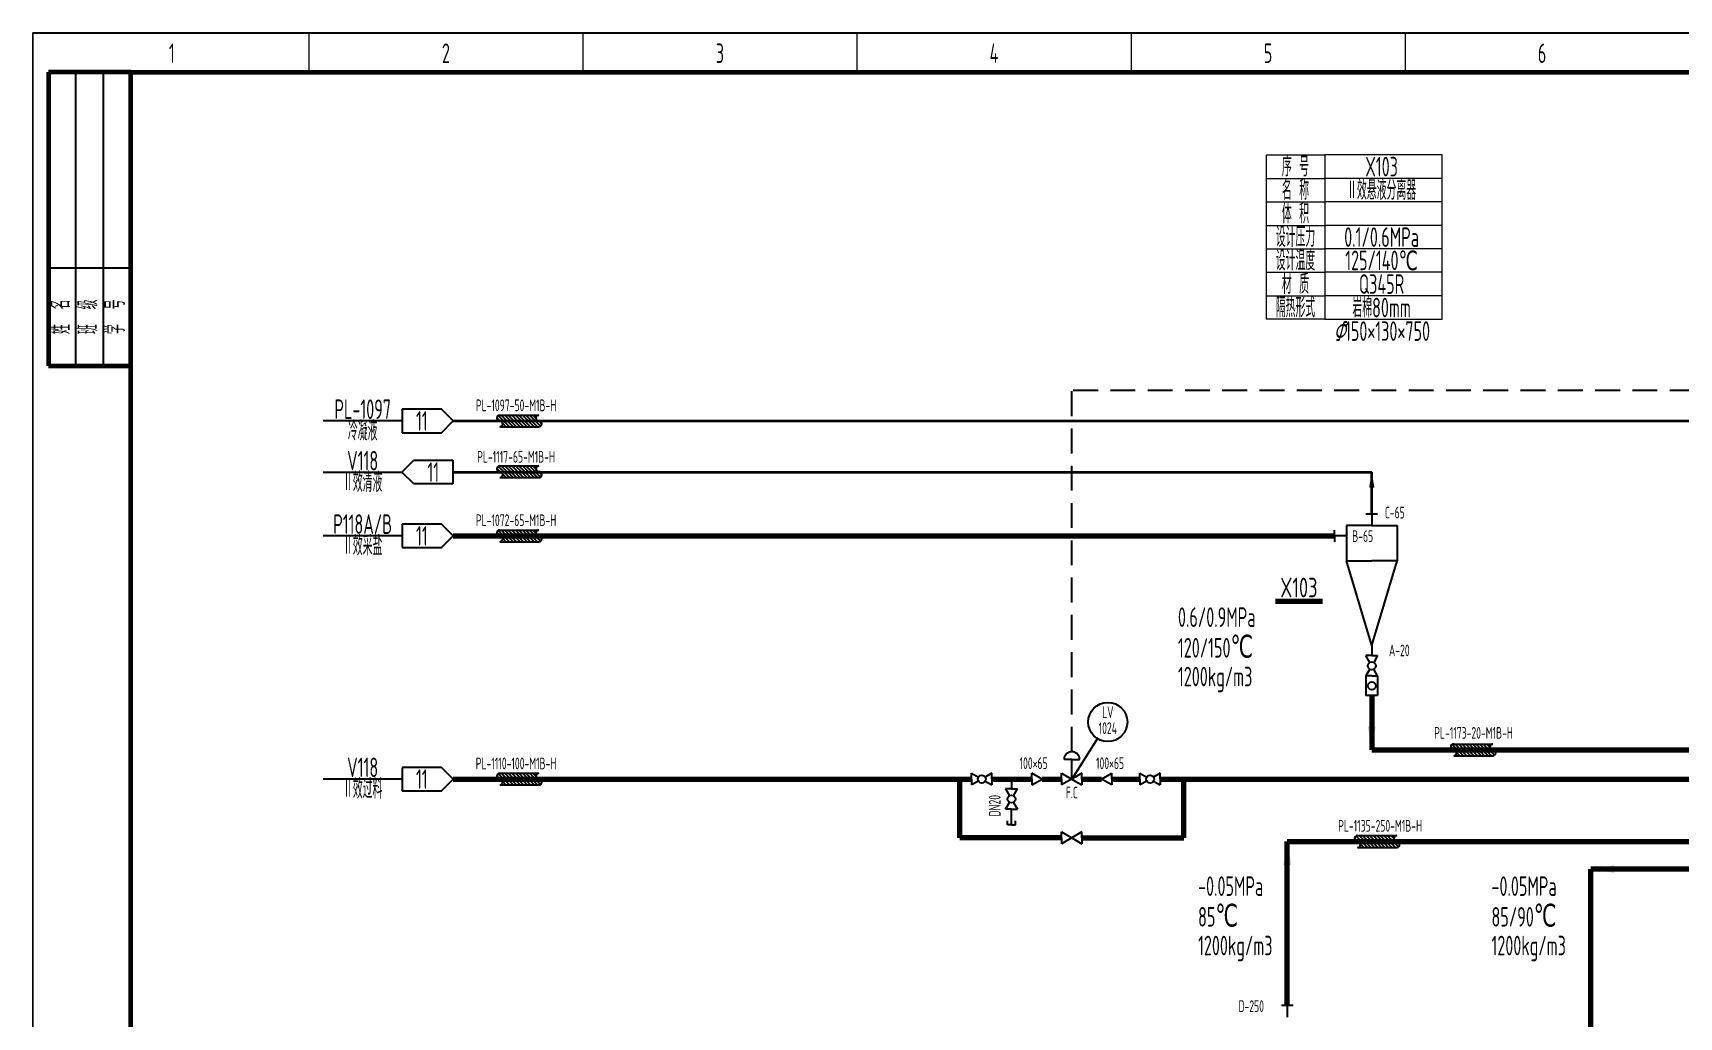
# Model space of a CAD drawing. Header units: millimetres. Extents: x 2658 to 4453, y -1069 to 608.
# Drawn here: x 3611.6 to 4032.1, y 234.9 to 486.3 of the extents above; entities that cross this region are included whole.
import ezdxf

# ---------------------------------------------------------------- set-up
doc = ezdxf.new("R2010")
doc.units = ezdxf.units.MM
doc.header["$MEASUREMENT"] = 0
doc.linetypes.add('HIDDEN', pattern=[9.525, 6.35, -3.175])
for name, color, linetype, lineweight in [('0-图框', 7, 'Continuous', 15), ('1-主物流管线（粗）', 7, 'Continuous', 70), ('2-辅助物流（中）', 7, 'Continuous', 35), ('细实线', 7, 'Continuous', 18)]:
    doc.layers.add(name, color=color, linetype=linetype, lineweight=lineweight)
doc.styles.add('国标汉字', font='gbenor.shx', dxfattribs={"width": 0.7, "height": 5, "bigfont": 'gbcbig.shx'})

msp = doc.modelspace()

# ---------------------------------------------------------------- hatches: boundary and pattern name
h = msp.add_hatch()
h.set_pattern_fill('ANSI31', color=256, scale=0.2, angle=90)
h.set_pattern_definition([(135, (-2573.9901, -1566.13455), (-0.449012806, -0.449012806), [])])
h.paths.add_polyline_path([(3730.83, 388.7, 1), (3730.83, 387.2, -1), (3730.83, 385.7), (3740.83, 385.7, 1), (3740.83, 387.2, -1), (3740.83, 388.7)])
h = msp.add_hatch()
h.set_pattern_fill('ANSI31', color=256, scale=0.2, angle=90)
h.set_pattern_definition([(135, (-2573.9901, -1579.10104), (-0.449012806, -0.449012806), [])])
h.paths.add_polyline_path([(3730.83, 375.73, 1), (3730.83, 374.23, -1), (3730.83, 372.73), (3740.83, 372.73, 1), (3740.83, 374.23, -1), (3740.83, 375.73)])
h = msp.add_hatch()
h.set_pattern_fill('ANSI31', color=256, scale=0.2, angle=90)
h.set_pattern_definition([(135, (-2573.9901, -1595.4839), (-0.449012806, -0.449012806), [])])
h.paths.add_polyline_path([(3730.83, 359.35, 1), (3730.83, 357.85, -1), (3730.83, 356.35), (3740.83, 356.35, 1), (3740.83, 357.85, -1), (3740.83, 359.35)])
h = msp.add_hatch()
h.set_pattern_fill('ANSI31', color=256, scale=0.2, angle=90)
h.set_pattern_definition([(135, (-2330.31406, -1650.1568), (-0.449012806, -0.449012806), [])])
h.paths.add_polyline_path([(3974.5, 304.68, 1), (3974.5, 303.18, -1), (3974.5, 301.68), (3984.5, 301.68, 1), (3984.5, 303.18, -1), (3984.5, 304.68)])
h = msp.add_hatch()
h.set_pattern_fill('ANSI31', color=256, scale=0.2, angle=90)
h.set_pattern_definition([(135, (-2573.9901, -1657.6055), (-0.449012806, -0.449012806), [])])
h.paths.add_polyline_path([(3730.83, 297.23, 1), (3730.83, 295.73, -1), (3730.83, 294.23), (3740.83, 294.23, 1), (3740.83, 295.73, -1), (3740.83, 297.23)])
h = msp.add_hatch()
h.set_pattern_fill('ANSI31', color=256, scale=0.2, angle=90)
h.set_pattern_definition([(135, (-2354.86665, -1673.5391), (-0.449012806, -0.449012806), [])])
h.paths.add_polyline_path([(3949.95, 281.29, 1), (3949.95, 279.79, -1), (3949.95, 278.29), (3959.95, 278.29, 1), (3959.95, 279.79, -1), (3959.95, 281.29)])

# ---------------------------------------------------------------- linework, layer by layer
for p, q in [((3611.58, 486.32), (4452.58, 486.32)), ((3612.08, 486.32), (4412.08, 486.32)), ((3705.93, 387.2), (3685.69, 387.2)), ((3705.93, 387.2), (3704.41, 387.2)), ((3705.93, 390.2), (3705.93, 384.2)), ((3715.93, 390.2), (3705.93, 390.2)), ((3718.93, 387.2), (3715.93, 390.2)), ((3715.93, 384.2), (3718.93, 387.2)), ((3730.83, 388.7), (3740.83, 388.7)), ((3705.93, 384.2), (3715.93, 384.2)), ((3730.83, 385.7), (3740.83, 385.7)), ((3705.84, 374.15), (3708.84, 377.15)), ((3708.84, 377.15), (3718.84, 377.15)), ((3718.84, 377.15), (3718.84, 371.15)), ((3730.83, 375.73), (3740.83, 375.73)), ((3705.93, 374.06), (3685.69, 374.06)), ((3708.84, 371.15), (3705.84, 374.15)), ((3718.84, 371.15), (3708.84, 371.15)), ((3718.84, 374.15), (3720.36, 374.15)), ((3730.83, 372.73), (3740.83, 372.73)), ((3952.08, 363.5), (3955.08, 363.5)), ((3953.58, 363.5), (3953.58, 360.5)), ((3705.93, 357.85), (3685.69, 357.85)), ((3705.93, 357.85), (3704.41, 357.85)), ((3705.93, 360.85), (3705.93, 354.85)), ((3715.93, 360.85), (3705.93, 360.85)), ((3718.93, 357.85), (3715.93, 360.85)), ((3715.93, 354.85), (3718.93, 357.85)), ((3730.83, 359.35), (3740.83, 359.35)), ((3944.08, 357.85), (3944.08, 359.35)), ((3947.08, 357.85), (3944.08, 357.85)), ((3944.08, 357.85), (3944.08, 356.35)), ((3953.58, 360.5), (3947.08, 360.5)), ((3947.08, 360.5), (3947.08, 351.5)), ((3953.58, 360.5), (3960.08, 360.5)), ((3960.08, 360.5), (3960.08, 351.5)), ((3705.93, 354.85), (3715.93, 354.85)), ((3730.83, 356.35), (3740.83, 356.35)), ((3947.08, 351.5), (3953.58, 351.5)), ((3953.58, 329.84), (3947.08, 351.5)), ((3960.08, 351.5), (3953.58, 351.5)), ((3953.58, 329.84), (3960.08, 351.5)), ((3953.58, 329.84), (3953.58, 327.26)), ((3953.58, 327.26), (3952.08, 327.26)), ((3953.08, 325.53), (3952.08, 327.26)), ((3953.08, 323.8), (3952.08, 322.07)), ((3953.58, 327.26), (3955.08, 327.26)), ((3955.08, 327.26), (3954.08, 325.53)), ((3955.08, 322.07), (3954.08, 323.8)), ((3953.58, 322.07), (3952.08, 322.07)), ((3952.08, 322.07), (3952.08, 317.07)), ((3953.58, 322.07), (3955.08, 322.07)), ((3955.08, 322.07), (3955.08, 317.07)), ((3955.08, 317.07), (3952.08, 317.07)), ((3883.48, 306.08), (3876.96, 295.73)), ((3974.5, 304.68), (3984.5, 304.68)), ((3705.93, 298.73), (3705.93, 292.73)), ((3715.93, 298.73), (3705.93, 298.73)), ((3718.93, 295.73), (3715.93, 298.73)), ((3876.96, 300.73), (3874.96, 300.73)), ((3876.96, 295.73), (3876.96, 300.73)), ((3876.96, 300.73), (3878.96, 300.73)), ((3974.5, 301.68), (3984.5, 301.68)), ((3705.93, 295.73), (3704.41, 295.73)), ((3715.93, 292.73), (3718.93, 295.73)), ((3730.83, 297.23), (3740.83, 297.23)), ((3851.36, 295.73), (3851.36, 297.23)), ((3851.36, 297.23), (3853.09, 296.23)), ((3851.36, 295.73), (3851.36, 294.23)), ((3853.09, 295.23), (3851.36, 294.23)), ((3856.55, 297.23), (3854.82, 296.23)), ((3854.82, 295.23), (3856.55, 294.23)), ((3856.55, 295.73), (3856.55, 297.23)), ((3856.55, 295.73), (3856.55, 294.23)), ((3856.55, 295.73), (3859.05, 295.73)), ((3861.55, 295.73), (3861.55, 293.23)), ((3866.77, 295.72), (3866.77, 297.22)), ((3869.36, 295.73), (3866.77, 297.22)), ((3866.77, 295.73), (3866.77, 294.23)), ((3866.77, 294.23), (3869.36, 295.73)), ((3874.36, 295.73), (3874.36, 297.23)), ((3874.36, 297.23), (3877.82, 295.23)), ((3877.82, 296.23), (3874.36, 294.23)), ((3874.36, 295.73), (3874.36, 294.23)), ((3876.95, 295.73), (3876.96, 295.73)), ((3879.55, 297.23), (3877.82, 296.23)), ((3877.82, 295.23), (3879.55, 294.23)), ((3879.55, 295.73), (3879.55, 297.23)), ((3879.55, 295.73), (3879.55, 294.23)), ((3884.55, 295.73), (3887.14, 297.22)), ((3887.14, 294.23), (3884.55, 295.73)), ((3887.14, 295.72), (3887.14, 297.22)), ((3887.14, 295.73), (3887.14, 294.23)), ((3894.36, 295.73), (3894.36, 297.23)), ((3894.36, 297.23), (3896.09, 296.23)), ((3894.36, 295.73), (3894.36, 294.23)), ((3896.09, 295.23), (3894.36, 294.23)), ((3899.55, 297.23), (3897.82, 296.23)), ((3897.82, 295.23), (3899.55, 294.23)), ((3899.55, 295.73), (3899.55, 297.23)), ((3899.55, 295.73), (3899.55, 294.23)), ((3705.93, 292.73), (3715.93, 292.73)), ((3730.83, 294.23), (3740.83, 294.23)), ((3861.55, 293.23), (3860.05, 293.23)), ((3860.05, 293.23), (3861.05, 291.49)), ((3861.55, 293.23), (3863.05, 293.23)), ((3862.05, 291.49), (3863.05, 293.23)), ((3860.05, 288.03), (3861.05, 289.76)), ((3861.55, 288.03), (3860.05, 288.03)), ((3861.55, 288.03), (3863.05, 288.03)), ((3861.55, 284.03), (3861.55, 288.03)), ((3862.05, 289.76), (3863.05, 288.03)), ((3860.55, 284.03), (3860.55, 285.03)), ((3861.55, 284.03), (3860.55, 284.03)), ((3861.55, 284.03), (3862.55, 284.03)), ((3862.55, 284.03), (3862.55, 285.03)), ((3874.36, 280.73), (3874.36, 282.23)), ((3874.36, 282.23), (3877.82, 280.23)), ((3879.55, 282.23), (3877.82, 281.23)), ((3879.55, 280.73), (3879.55, 282.23)), ((3877.82, 281.23), (3874.36, 279.23)), ((3874.36, 280.73), (3874.36, 279.23)), ((3877.82, 280.23), (3879.55, 279.23)), ((3879.55, 280.73), (3879.55, 279.23)), ((3949.95, 281.29), (3959.95, 281.29)), ((3949.95, 278.29), (3959.95, 278.29)), ((3933.48, 237.94), (3930.48, 237.94)), ((3931.98, 237.94), (3931.98, 234.94))]:
    msp.add_line(p, q)
at = {"linetype": 'HIDDEN'}
for p in [(3876.96, 302.73), (4197.97, 394.95)]:
    msp.add_line(p, (3876.96, 394.95), dxfattribs=at)
at = {"lineweight": 70}
msp.add_line((3928.96, 341.16), (3940.96, 341.16), dxfattribs=at)
at = {"linetype": 'ByBlock'}
msp.add_line((3704.41, 295.73), (3685.69, 295.73), dxfattribs=at)
for centre, radius in [((3953.58, 324.66), 1), ((3953.58, 319.55), 1), ((3886.15, 310.31), 5), ((3853.96, 295.73), 1), ((3896.96, 295.73), 1), ((3861.55, 290.63), 1)]:
    msp.add_circle(centre, radius)
for centre, radius, start, end in [((3730.83, 387.95), 0.75, 90, 270), ((3730.83, 386.45), 0.75, 270, 90), ((3740.83, 387.95), 0.75, 90, 270), ((3740.83, 386.45), 0.75, 270, 90), ((3730.83, 374.98), 0.75, 90, 270), ((3740.83, 374.98), 0.75, 90, 270), ((3730.83, 373.48), 0.75, 270, 90), ((3740.83, 373.48), 0.75, 270, 90), ((3730.83, 358.6), 0.75, 90, 270), ((3730.83, 357.1), 0.75, 270, 90), ((3740.83, 358.6), 0.75, 90, 270), ((3740.83, 357.1), 0.75, 270, 90), ((3974.5, 303.93), 0.75, 90, 270), ((3974.5, 302.43), 0.75, 270, 90), ((3984.5, 303.93), 0.75, 90, 270), ((3984.5, 302.43), 0.75, 270, 90), ((3876.96, 300.73), 2, 0, 180), ((3730.83, 296.48), 0.75, 90, 270), ((3730.83, 294.98), 0.75, 270, 90), ((3740.83, 296.48), 0.75, 90, 270), ((3740.83, 294.98), 0.75, 270, 90), ((3949.95, 280.54), 0.75, 90, 270), ((3949.95, 279.04), 0.75, 270, 90), ((3959.95, 280.54), 0.75, 90, 270), ((3959.95, 279.04), 0.75, 270, 90)]:
    msp.add_arc(centre, radius, start, end)
for points in [[(3952.91, 370.15), (3953.58, 374.15), (3954.25, 370.15)], [(3952.58, 309.18), (3953.58, 303.18), (3954.58, 309.18)], [(3930.98, 273.8), (3931.98, 279.8), (3932.98, 273.8)], [(4015.57, 271.73), (4009.57, 272.73), (4015.57, 273.73)]]:
    msp.add_solid(points)
at = {"layer": '0-图框', "color": 7, "lineweight": 18}
for p, q in [((3611.58, 486.32), (4452.58, 486.32)), ((3611.58, 486.32), (3611.58, -107.68)), ((3682.08, 486.32), (3682.08, 476.32)), ((3752.08, 486.32), (3752.08, 476.32)), ((3822.08, 486.32), (3822.08, 476.32)), ((3892.08, 486.32), (3892.08, 476.32)), ((3962.08, 486.32), (3962.08, 476.32))]:
    msp.add_line(p, q, dxfattribs=at)
at = {"layer": '0-图框', "lineweight": 60}
for p, q in [((3636.58, 476.32), (3615.58, 476.32)), ((3615.58, 476.32), (3615.58, 401.32)), ((3615.58, 401.32), (3636.58, 401.32))]:
    msp.add_line(p, q, dxfattribs=at)
at = {"layer": '0-图框', "lineweight": -3}
for p, q in [((3622.58, 401.32), (3622.58, 476.32)), ((3629.58, 401.32), (3629.58, 476.32)), ((3615.58, 426.32), (3636.58, 426.32))]:
    msp.add_line(p, q, dxfattribs=at)
at = {"layer": '0-图框', "color": 7, "lineweight": 18}
msp.add_lwpolyline([(3611.58, 486.32), (4452.58, 486.32), (4452.58, -107.68), (3611.58, -107.68)], close=True, dxfattribs=at)
at = {"layer": '0-图框'}
msp.add_lwpolyline([(3611.58, 486.32), (4452.58, 486.32), (4452.58, -107.68), (3611.58, -107.68)], close=True, dxfattribs=at)
at = {"layer": '0-图框', "color": 7, "lineweight": 60}
msp.add_lwpolyline([(3636.58, 476.32), (4442.58, 476.32), (4442.58, -97.68), (3636.58, -97.68)], close=True, dxfattribs=at)
at = {"layer": '1-主物流管线（粗）'}
for p, q in [((3718.93, 357.85), (3944.08, 357.85)), ((3953.58, 317.07), (3953.58, 303.18)), ((3953.58, 303.18), (4104.6, 303.18)), ((3718.93, 295.73), (3851.36, 295.73)), ((3848.36, 280.73), (3848.36, 295.73)), ((3856.55, 295.73), (3866.77, 295.73)), ((3869.35, 295.73), (3874.36, 295.73)), ((3879.55, 295.73), (3884.56, 295.73)), ((3887.14, 295.73), (3894.36, 295.73)), ((3899.55, 295.73), (4104.6, 295.74)), ((3905.55, 280.7), (3905.57, 295.7)), ((3874.36, 280.73), (3848.36, 280.73)), ((3879.55, 280.73), (3905.55, 280.7)), ((3931.98, 237.94), (3931.98, 279.8)), ((3931.98, 279.8), (4108.71, 279.8)), ((4009.57, 94.08), (4009.57, 272.73)), ((4112.14, 272.73), (4009.57, 272.73))]:
    msp.add_line(p, q, dxfattribs=at)
at = {"layer": '2-辅助物流（中）'}
for p, q in [((3718.93, 387.2), (4113.56, 387.2)), ((3718.84, 374.15), (3953.58, 374.15)), ((3953.58, 363.5), (3953.58, 374.15))]:
    msp.add_line(p, q, dxfattribs=at)
at = {"layer": '细实线'}
for p, q in [((3926.59, 455.17), (3926.59, 413.17)), ((3926.59, 455.17), (3941.59, 455.17)), ((3941.59, 455.17), (3941.59, 413.17)), ((3971.59, 455.17), (3941.59, 455.17)), ((3971.59, 413.17), (3971.59, 455.17)), ((3926.59, 449.17), (3941.59, 449.17)), ((3971.59, 449.17), (3941.59, 449.17)), ((3926.59, 443.17), (3941.59, 443.17)), ((3971.59, 443.17), (3941.59, 443.17)), ((3926.59, 437.17), (3941.59, 437.17)), ((3971.59, 437.17), (3941.59, 437.17)), ((3926.59, 431.17), (3941.59, 431.17)), ((3971.59, 431.17), (3941.59, 431.17)), ((3926.59, 425.17), (3941.59, 425.17)), ((3971.59, 425.17), (3941.59, 425.17)), ((3926.59, 419.17), (3941.59, 419.17)), ((3971.59, 419.17), (3941.59, 419.17)), ((3941.59, 413.17), (3926.59, 413.17)), ((3941.59, 413.17), (3971.59, 413.17))]:
    msp.add_line(p, q, dxfattribs=at)

# ---------------------------------------------------------------- texts
at = {"style": '国标汉字', "width": 0.7}
for s, p in [('C-65', (3956.91, 362.29, 180)), ('B-65', (3948.6, 356.29, 180)), ('A-20', (3957.97, 327.11, 180)), ('PL-1173-20-M1B-H', (3969.52, 306.03, 180)), ('PL-1135-250-M1B-H', (3944.98, 282.3, 180)), ('D-250', (3919.53, 236.22, 180))]:
    msp.add_text(s, height=3, dxfattribs=at).set_placement(p)
at = {"attachment_point": 5, "style": '国标汉字'}
for s, width, insert, char_height in [('序 号', 15, (3934.09, 452.17), 5), ('X103', 15, (3956.09, 452.17), 5), ('名 称', 15, (3934.09, 446.17), 5), ('Ⅱ效悬液分离器', 29.1213, (3956.09, 446.17), 5), ('体 积', 15, (3934.09, 440.17), 5), ('设计压力', 15, (3934.09, 434.17), 5), ('0.1/0.6MPa', 29.1213, (3956.09, 434.17), 5), ('设计温度', 15, (3934.09, 428.17), 5), ('125/140℃', 29.1213, (3956.09, 428.17), 5), ('材 质', 15, (3934.09, 422.17), 5), ('Q345R', 29.1213, (3956.09, 422.17), 5), ('隔热形式', 15, (3934.09, 416.17), 5), ('岩棉80mm', 29.1213, (3956.09, 416.17), 5), ('{\\Q15;Φ}150×130×750', 29.1213, (3956.09, 410.17), 5), ('PL-1097', 20.2367, (3695.81, 390.2), 5), ('PL-1097-50-M1B-H', 40, (3734.99, 391.2), 3), ('冷凝液', 20.2367, (3695.81, 384.7), 5), ('11', 10, (3710.93, 387.2), 5), ('V118', 20.2367, (3695.81, 377.06), 5), ('PL-1117-65-M1B-H', 40, (3734.99, 378.06), 3), ('Ⅱ效清液', 20.2367, (3695.81, 371.56), 5), ('11', 10, (3713.84, 374.15), 5), ('P118A/B', 20.2367, (3695.81, 360.85), 5), ('PL-1072-65-M1B-H', 40, (3734.99, 361.85), 3), ('Ⅱ效采盐', 20.2367, (3695.81, 355.35), 5), ('11', 10, (3710.93, 357.85), 5), ('{\\W0.8;X103}', 16, (3934.96, 344.66), 5), ('LV', 10, (3886.15, 312.81), 3), ('1024', 10, (3886.15, 308.74), 3), ('V118', 20.2367, (3695.81, 298.73), 5), ('PL-1110-100-M1B-H', 40, (3734.99, 299.73), 3), ('100×65', 13.2832, (3867.19, 299.78), 3), ('100×65', 13.2832, (3886.72, 299.78), 3), ('Ⅱ效过料', 20.2367, (3695.81, 293.23), 5), ('11', 10, (3710.93, 295.73), 5), ('F.C', 5.1962, (3876.96, 292.28), 3)]:
    msp.add_mtext_dynamic_manual_height_columns(s, width=width, gutter_width=25, heights=[0], dxfattribs=dict(at, insert=insert, char_height=char_height))
at = {"char_height": 5, "attachment_point": 1, "line_spacing_factor": 0.84, "style": '国标汉字'}
for s, insert in [('0.6/0.9MPa\\P120/150{\\H1.16667x;℃}\\P1200kg/m3', (3904.07, 339.59)), ('-0.05MPa\\P85{\\H1.16667x;℃}\\P1200kg/m3', (3909.21, 270.88)), ('-0.05MPa\\P85/90{\\H1.16667x;℃}\\P1200kg/m3', (3984.16, 270.88))]:
    msp.add_mtext_dynamic_manual_height_columns(s, width=24.4272, gutter_width=25, heights=[0], dxfattribs=dict(at, insert=insert))
at = {"insert": (3857.26, 288.92), "char_height": 3, "attachment_point": 5, "rotation": 90, "style": '国标汉字'}
msp.add_mtext_dynamic_manual_height_columns('DN20', width=5.1962, gutter_width=25, heights=[0], dxfattribs=at)
at = {"layer": '0-图框', "color": 7, "lineweight": 18, "char_height": 5, "attachment_point": 5, "style": '国标汉字'}
for s, insert in [('1', (3647.08, 481.13)), ('2', (3717.08, 481.13)), ('3', (3787.08, 481.13)), ('4', (3857.08, 481.13)), ('5', (3927.08, 481.13)), ('6', (3997.08, 481.13))]:
    msp.add_mtext_dynamic_manual_height_columns(s, width=70, gutter_width=12.5, heights=[0], dxfattribs=dict(at, insert=insert))
at = {"layer": '0-图框', "color": 7, "lineweight": 18, "char_height": 5, "attachment_point": 5, "rotation": 90, "style": '国标汉字'}
for s, insert in [('\\pxqc,t3;姓  名', (3618.58, 413.82)), ('\\pxqc,t3;班  级', (3625.58, 413.82)), ('\\pxqc,t3;学  号', (3632.58, 413.82))]:
    msp.add_mtext_dynamic_manual_height_columns(s, width=25, gutter_width=12.5, heights=[0], dxfattribs=dict(at, insert=insert))

doc.saveas('drawing.dxf')
